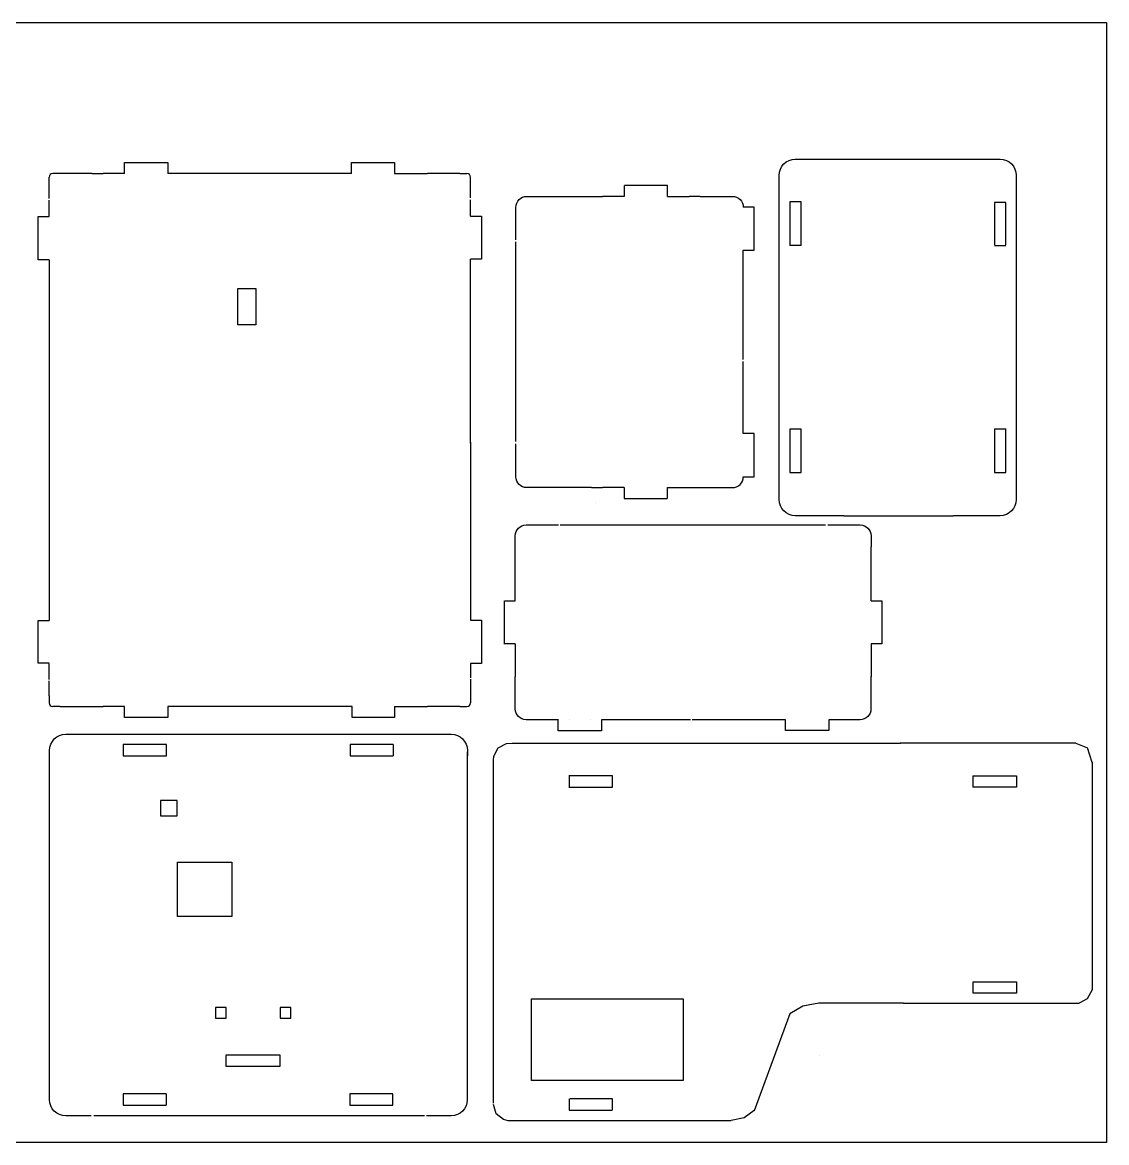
# Model space of a CAD drawing. Extents: x -729 to -216, y 209 to 519.
# Drawn here: x -515.9 to -215.6, y 208.9 to 519.1 of the extents above; entities that cross this region are included whole.
import ezdxf

# ---------------------------------------------------------------- set-up
doc = ezdxf.new("R2010")
doc.units = 0
doc.header["$MEASUREMENT"] = 0
doc.layers.get('0').update_dxf_attribs({"linetype": 'CONTINUOUS'})
doc.layers.add('LAYER_1', color=7, linetype='CONTINUOUS')

# ---------------------------------------------------------------- blocks, each defined once
blk = doc.blocks.new('BLOCK_2')
at = {"layer": 'LAYER_1', "color": 7}
blk.add_lwpolyline([(-222.37, -68.71), (-222.37, -56.7)], dxfattribs=at)
blk = doc.blocks.new('BLOCK_3')
at = {"layer": 'LAYER_1', "color": 7}
blk.add_lwpolyline([(-222.37, -56.7), (-225.52, -56.7)], dxfattribs=at)
blk = doc.blocks.new('BLOCK_4')
at = {"layer": 'LAYER_1', "color": 7}
blk.add_lwpolyline([(-225.52, -56.7), (-225.52, -68.71)], dxfattribs=at)
blk = doc.blocks.new('BLOCK_13')
at = {"layer": 'LAYER_1', "color": 7}
blk.add_lwpolyline([(-198.61, -68.79), (-195.46, -68.79)], dxfattribs=at)
blk = doc.blocks.new('BLOCK_18')
at = {"layer": 'LAYER_1', "color": 7}
blk.add_lwpolyline([(-225.52, -131.57), (-222.37, -131.57)], dxfattribs=at)
blk = doc.blocks.new('BLOCK_51')
at = {"layer": 'LAYER_1', "color": 7}
blk.add_lwpolyline([(-195.46, -68.58), (-195.46, -56.83)], dxfattribs=at)
blk = doc.blocks.new('BLOCK_52')
at = {"layer": 'LAYER_1', "color": 7}
blk.add_lwpolyline([(-195.46, -56.83), (-198.61, -56.83)], dxfattribs=at)
blk = doc.blocks.new('BLOCK_53')
at = {"layer": 'LAYER_1', "color": 7}
blk.add_lwpolyline([(-198.61, -56.83), (-198.61, -68.58)], dxfattribs=at)
blk = doc.blocks.new('BLOCK_74')
at = {"layer": 'LAYER_1', "color": 7}
blk.add_lwpolyline([(-225.52, -68.66), (-222.37, -68.66)], dxfattribs=at)
blk = doc.blocks.new('BLOCK_75')
at = {"layer": 'LAYER_1', "color": 7}
blk.add_lwpolyline([(-222.37, -131.58), (-222.37, -119.61)], dxfattribs=at)
blk = doc.blocks.new('BLOCK_76')
at = {"layer": 'LAYER_1', "color": 7}
blk.add_lwpolyline([(-222.37, -119.61), (-225.52, -119.61)], dxfattribs=at)
blk = doc.blocks.new('BLOCK_77')
at = {"layer": 'LAYER_1', "color": 7}
blk.add_lwpolyline([(-225.52, -119.61), (-225.52, -131.58)], dxfattribs=at)
blk = doc.blocks.new('BLOCK_94')
at = {"layer": 'LAYER_1', "color": 7}
blk.add_lwpolyline([(-195.46, -131.59), (-195.46, -119.54)], dxfattribs=at)
blk = doc.blocks.new('BLOCK_95')
at = {"layer": 'LAYER_1', "color": 7}
blk.add_lwpolyline([(-195.46, -119.62), (-198.61, -119.62)], dxfattribs=at)
blk = doc.blocks.new('BLOCK_96')
at = {"layer": 'LAYER_1', "color": 7}
blk.add_lwpolyline([(-198.61, -119.54), (-198.61, -131.59)], dxfattribs=at)
blk = doc.blocks.new('BLOCK_97')
at = {"layer": 'LAYER_1', "color": 7}
blk.add_lwpolyline([(-198.61, -131.59), (-195.46, -131.59)], dxfattribs=at)
blk = doc.blocks.new('BLOCK_114')
at = {"layer": 'LAYER_1', "color": 7}
blk.add_open_spline([(-210.34, -44.84), (-210.34, -44.84), (-197.03, -44.84), (-197.03, -44.84), (-194.56, -44.84), (-192.54, -46.86), (-192.54, -49.32), (-192.54, -49.32), (-192.54, -139.09), (-192.54, -139.09), (-192.54, -141.56), (-194.56, -143.58), (-197.03, -143.58), (-197.03, -143.58), (-209.93, -143.58), (-209.93, -143.58)], degree=3, knots=[0, 0, 0, 0, 1, 1, 1, 2, 2, 2, 3, 3, 3, 4, 4, 4, 5, 5, 5, 5], dxfattribs=at)
blk = doc.blocks.new('BLOCK_115')
at = {"layer": 'LAYER_1', "color": 7}
blk.add_open_spline([(-210.51, -143.58), (-210.51, -143.58), (-223.96, -143.58), (-223.96, -143.58), (-226.42, -143.58), (-228.44, -141.56), (-228.44, -139.09), (-228.44, -139.09), (-228.44, -49.32), (-228.44, -49.32), (-228.44, -46.86), (-226.42, -44.84), (-223.96, -44.84), (-223.96, -44.84), (-210.93, -44.84), (-210.93, -44.84)], degree=3, knots=[0, 0, 0, 0, 1, 1, 1, 2, 2, 2, 3, 3, 3, 4, 4, 4, 5, 5, 5, 5], dxfattribs=at)
blk = doc.blocks.new('BLOCK_117')
at = {"layer": 'LAYER_1', "color": 7}
blk.add_lwpolyline([(-351.72, -146.66), (-351.72, -148.65)], dxfattribs=at)
blk = doc.blocks.new('BLOCK_138')
at = {"layer": 'LAYER_1', "color": 7}
blk.add_lwpolyline([(-348.73, -149.65), (-350.72, -149.65)], dxfattribs=at)
blk = doc.blocks.new('BLOCK_153')
at = {"layer": 'LAYER_1', "color": 7}
blk.add_lwpolyline([(-330.81, -51.07), (-336.79, -51.07)], dxfattribs=at)
blk = doc.blocks.new('BLOCK_190')
at = {"layer": 'LAYER_1', "color": 7}
blk.add_lwpolyline([(-339.77, -51.07), (-348.73, -51.07)], dxfattribs=at)
blk = doc.blocks.new('BLOCK_207')
at = {"layer": 'LAYER_1', "color": 7}
blk.add_lwpolyline([(-330.81, -149.65), (-336.79, -149.65)], dxfattribs=at)
blk = doc.blocks.new('BLOCK_208')
at = {"layer": 'LAYER_1', "color": 7}
blk.add_lwpolyline([(-348.73, -51.07), (-350.72, -51.07)], dxfattribs=at)
blk = doc.blocks.new('BLOCK_209')
at = {"layer": 'LAYER_1', "color": 7}
blk.add_open_spline([(-351.72, -148.65), (-351.72, -149.2), (-351.27, -149.65), (-350.72, -149.65)], degree=3, dxfattribs=at)
blk = doc.blocks.new('BLOCK_210')
at = {"layer": 'LAYER_1', "color": 7}
blk.add_open_spline([(-350.72, -51.07), (-351.27, -51.07), (-351.72, -51.52), (-351.72, -52.07)], degree=3, dxfattribs=at)
blk = doc.blocks.new('BLOCK_233')
at = {"layer": 'LAYER_1', "color": 7}
blk.add_lwpolyline([(-256.04, -149.65), (-254.05, -149.65)], dxfattribs=at)
blk = doc.blocks.new('BLOCK_249')
at = {"layer": 'LAYER_1', "color": 7}
blk.add_lwpolyline([(-267.76, -149.65), (-318.87, -149.65)], dxfattribs=at)
blk = doc.blocks.new('BLOCK_275')
at = {"layer": 'LAYER_1', "color": 7}
blk.add_lwpolyline([(-268, -51.07), (-318.86, -51.07)], dxfattribs=at)
blk = doc.blocks.new('BLOCK_292')
at = {"layer": 'LAYER_1', "color": 7}
blk.add_lwpolyline([(-256.04, -51.07), (-254.05, -51.07)], dxfattribs=at)
blk = doc.blocks.new('BLOCK_317')
at = {"layer": 'LAYER_1', "color": 7}
blk.add_lwpolyline([(-237.96, -149.65), (-235.97, -149.65)], dxfattribs=at)
blk = doc.blocks.new('BLOCK_337')
at = {"layer": 'LAYER_1', "color": 7}
blk.add_lwpolyline([(-237.96, -149.65), (-246.92, -149.65)], dxfattribs=at)
blk = doc.blocks.new('BLOCK_345')
at = {"layer": 'LAYER_1', "color": 7}
blk.add_lwpolyline([(-237.96, -51.07), (-246.92, -51.07)], dxfattribs=at)
blk = doc.blocks.new('BLOCK_362')
at = {"layer": 'LAYER_1', "color": 7}
blk.add_lwpolyline([(-237.96, -51.07), (-235.97, -51.07)], dxfattribs=at)
blk = doc.blocks.new('BLOCK_363')
at = {"layer": 'LAYER_1', "color": 7}
blk.add_open_spline([(-235.97, -149.65), (-235.42, -149.65), (-234.98, -149.2), (-234.98, -148.65)], degree=3, dxfattribs=at)
blk = doc.blocks.new('BLOCK_364')
at = {"layer": 'LAYER_1', "color": 7}
blk.add_open_spline([(-234.98, -52.07), (-234.98, -51.52), (-235.42, -51.07), (-235.97, -51.07)], degree=3, dxfattribs=at)
blk = doc.blocks.new('BLOCK_413')
at = {"layer": 'LAYER_1', "color": 7}
blk.add_lwpolyline([(-254.05, -149.65), (-246.92, -149.65)], dxfattribs=at)
blk = doc.blocks.new('BLOCK_414')
at = {"layer": 'LAYER_1', "color": 7}
blk.add_lwpolyline([(-254.05, -51.07), (-246.92, -51.07)], dxfattribs=at)
blk = doc.blocks.new('BLOCK_417')
at = {"layer": 'LAYER_1', "color": 7}
blk.add_lwpolyline([(-351.68, -142.16), (-351.68, -137.7)], dxfattribs=at)
blk = doc.blocks.new('BLOCK_418')
at = {"layer": 'LAYER_1', "color": 7}
blk.add_lwpolyline([(-351.72, -146.66), (-351.72, -142.57)], dxfattribs=at)
blk = doc.blocks.new('BLOCK_450')
at = {"layer": 'LAYER_1', "color": 7}
blk.add_lwpolyline([(-351.72, -54.06), (-351.72, -52.07)], dxfattribs=at)
blk = doc.blocks.new('BLOCK_451')
at = {"layer": 'LAYER_1', "color": 7}
blk.add_lwpolyline([(-351.72, -58.03), (-351.72, -54.06)], dxfattribs=at)
blk = doc.blocks.new('BLOCK_452')
at = {"layer": 'LAYER_1', "color": 7}
blk.add_lwpolyline([(-351.72, -63.02), (-351.72, -58.47)], dxfattribs=at)
blk = doc.blocks.new('BLOCK_453')
at = {"layer": 'LAYER_1', "color": 7}
blk.add_lwpolyline([(-234.98, -54.06), (-234.98, -52.07)], dxfattribs=at)
blk = doc.blocks.new('BLOCK_454')
at = {"layer": 'LAYER_1', "color": 7}
blk.add_lwpolyline([(-234.98, -125.71), (-234.98, -74.76)], dxfattribs=at)
blk = doc.blocks.new('BLOCK_517')
at = {"layer": 'LAYER_1', "color": 7}
blk.add_lwpolyline([(-234.98, -146.66), (-234.98, -148.65)], dxfattribs=at)
blk = doc.blocks.new('BLOCK_518')
at = {"layer": 'LAYER_1', "color": 7}
blk.add_lwpolyline([(-234.98, -142.11), (-234.98, -146.66)], dxfattribs=at)
blk = doc.blocks.new('BLOCK_519')
at = {"layer": 'LAYER_1', "color": 7}
blk.add_lwpolyline([(-234.98, -137.7), (-234.98, -141.67)], dxfattribs=at)
blk = doc.blocks.new('BLOCK_552')
at = {"layer": 'LAYER_1', "color": 7}
blk.add_lwpolyline([(-318.87, -149.65), (-318.87, -152.65), (-330.81, -152.65), (-330.81, -149.65)], dxfattribs=at)
blk = doc.blocks.new('BLOCK_553')
at = {"layer": 'LAYER_1', "color": 7}
blk.add_lwpolyline([(-256.01, -149.65), (-256.01, -152.65), (-267.76, -152.65), (-267.76, -149.65)], dxfattribs=at)
blk = doc.blocks.new('BLOCK_554')
at = {"layer": 'LAYER_1', "color": 7}
blk.add_lwpolyline([(-234.98, -62.85), (-231.98, -62.85), (-231.98, -74.76), (-234.98, -74.76)], dxfattribs=at)
blk = doc.blocks.new('BLOCK_555')
at = {"layer": 'LAYER_1', "color": 7}
blk.add_lwpolyline([(-234.98, -125.71), (-231.98, -125.71), (-231.98, -137.75), (-234.98, -137.75)], dxfattribs=at)
blk = doc.blocks.new('BLOCK_556')
at = {"layer": 'LAYER_1', "color": 7}
blk.add_lwpolyline([(-348.73, -149.65), (-339.85, -149.65)], dxfattribs=at)
blk = doc.blocks.new('BLOCK_557')
at = {"layer": 'LAYER_1', "color": 7}
blk.add_lwpolyline([(-268, -51.07), (-268, -48.07), (-256.01, -48.07), (-256.01, -51.07)], dxfattribs=at)
blk = doc.blocks.new('BLOCK_558')
at = {"layer": 'LAYER_1', "color": 7}
blk.add_lwpolyline([(-330.81, -51.07), (-330.81, -48.07), (-318.86, -48.07), (-318.86, -51.07)], dxfattribs=at)
blk = doc.blocks.new('BLOCK_559')
at = {"layer": 'LAYER_1', "color": 7}
blk.add_lwpolyline([(-351.72, -137.66), (-354.72, -137.66), (-354.72, -125.79), (-351.72, -125.79)], dxfattribs=at)
blk = doc.blocks.new('BLOCK_560')
at = {"layer": 'LAYER_1', "color": 7}
blk.add_lwpolyline([(-351.72, -75.01), (-354.72, -75.01), (-354.72, -63.02), (-351.72, -63.02)], dxfattribs=at)
blk = doc.blocks.new('BLOCK_561')
at = {"layer": 'LAYER_1', "color": 7}
blk.add_lwpolyline([(-351.72, -75.01), (-351.72, -125.79)], dxfattribs=at)
blk = doc.blocks.new('BLOCK_562')
at = {"layer": 'LAYER_1', "color": 7}
blk.add_lwpolyline([(-234.98, -57.85), (-234.98, -54.06)], dxfattribs=at)
blk = doc.blocks.new('BLOCK_563')
at = {"layer": 'LAYER_1', "color": 7}
blk.add_lwpolyline([(-234.98, -62.85), (-234.98, -58.38)], dxfattribs=at)
blk = doc.blocks.new('BLOCK_656')
at = {"layer": 'LAYER_1', "color": 7}
blk.add_lwpolyline([(-378.47, -47.05), (-378.47, -47.05)], dxfattribs=at)
blk = doc.blocks.new('BLOCK_954')
at = {"layer": 'LAYER_1', "color": 7}
blk.add_lwpolyline([(-386.44, -134.78), (-386.44, -131.79)], dxfattribs=at)
blk = doc.blocks.new('BLOCK_955')
at = {"layer": 'LAYER_1', "color": 7}
blk.add_lwpolyline([(-398.43, -131.79), (-398.43, -134.78)], dxfattribs=at)
blk = doc.blocks.new('BLOCK_956')
at = {"layer": 'LAYER_1', "color": 7}
blk.add_lwpolyline([(-398.43, -134.78), (-386.49, -134.78)], dxfattribs=at)
blk = doc.blocks.new('BLOCK_957')
at = {"layer": 'LAYER_1', "color": 7}
blk.add_lwpolyline([(-398.41, -48.16), (-398.41, -51.16)], dxfattribs=at)
blk = doc.blocks.new('BLOCK_958')
at = {"layer": 'LAYER_1', "color": 7}
blk.add_lwpolyline([(-386.41, -51.16), (-386.41, -48.16)], dxfattribs=at)
blk = doc.blocks.new('BLOCK_959')
at = {"layer": 'LAYER_1', "color": 7}
blk.add_lwpolyline([(-386.41, -48.16), (-398.35, -48.16)], dxfattribs=at)
blk = doc.blocks.new('BLOCK_1057')
at = {"layer": 'LAYER_1', "color": 7}
blk.add_lwpolyline([(-386.4, -51.16), (-380.42, -51.16)], dxfattribs=at)
blk = doc.blocks.new('BLOCK_1076')
at = {"layer": 'LAYER_1', "color": 7}
blk.add_lwpolyline([(-386.4, -131.79), (-380.42, -131.79)], dxfattribs=at)
blk = doc.blocks.new('BLOCK_1093')
at = {"layer": 'LAYER_1', "color": 7}
blk.add_lwpolyline([(-398.43, -131.79), (-404.48, -131.79)], dxfattribs=at)
blk = doc.blocks.new('BLOCK_1106')
at = {"layer": 'LAYER_1', "color": 7}
blk.add_lwpolyline([(-377.43, -51.16), (-380.42, -51.16)], dxfattribs=at)
blk = doc.blocks.new('BLOCK_1107')
at = {"layer": 'LAYER_1', "color": 7}
blk.add_lwpolyline([(-377.43, -131.79), (-380.42, -131.79)], dxfattribs=at)
blk = doc.blocks.new('BLOCK_1186')
at = {"layer": 'LAYER_1', "color": 7}
blk.add_lwpolyline([(-398.41, -51.16), (-407.46, -51.16)], dxfattribs=at)
blk = doc.blocks.new('BLOCK_1187')
at = {"layer": 'LAYER_1', "color": 7}
blk.add_lwpolyline([(-419.37, -86.6), (-419.37, -116.87)], dxfattribs=at)
blk = doc.blocks.new('BLOCK_1188')
at = {"layer": 'LAYER_1', "color": 7}
blk.add_lwpolyline([(-419.38, -66.12), (-419.37, -86.07)], dxfattribs=at)
blk = doc.blocks.new('BLOCK_1237')
at = {"layer": 'LAYER_1', "color": 7}
blk.add_open_spline([(-356.47, -119.8), (-356.47, -119.8), (-356.47, -128.79), (-356.47, -128.79), (-356.47, -130.44), (-357.82, -131.79), (-359.47, -131.79), (-359.47, -131.79), (-377.43, -131.79), (-377.43, -131.79)], degree=3, knots=[0, 0, 0, 0, 1, 1, 1, 2, 2, 2, 3, 3, 3, 3], dxfattribs=at)
blk = doc.blocks.new('BLOCK_1238')
at = {"layer": 'LAYER_1', "color": 7}
blk.add_lwpolyline([(-356.47, -63.93), (-356.47, -119.18)], dxfattribs=at)
blk = doc.blocks.new('BLOCK_1239')
at = {"layer": 'LAYER_1', "color": 7}
blk.add_open_spline([(-377.43, -51.16), (-377.43, -51.16), (-359.47, -51.16), (-359.47, -51.16), (-357.82, -51.16), (-356.47, -52.51), (-356.47, -54.16), (-356.47, -54.16), (-356.47, -63.32), (-356.47, -63.32)], degree=3, knots=[0, 0, 0, 0, 1, 1, 1, 2, 2, 2, 3, 3, 3, 3], dxfattribs=at)
blk = doc.blocks.new('BLOCK_1273')
at = {"layer": 'LAYER_1', "color": 7}
blk.add_lwpolyline([(-419.41, -54.15), (-422.4, -54.15)], dxfattribs=at)
blk = doc.blocks.new('BLOCK_1274')
at = {"layer": 'LAYER_1', "color": 7}
blk.add_lwpolyline([(-422.4, -54.15), (-422.4, -66.12)], dxfattribs=at)
blk = doc.blocks.new('BLOCK_1275')
at = {"layer": 'LAYER_1', "color": 7}
blk.add_lwpolyline([(-422.4, -66.12), (-419.41, -66.12)], dxfattribs=at)
blk = doc.blocks.new('BLOCK_1276')
at = {"layer": 'LAYER_1', "color": 7}
blk.add_lwpolyline([(-419.41, -116.87), (-422.4, -116.87)], dxfattribs=at)
blk = doc.blocks.new('BLOCK_1277')
at = {"layer": 'LAYER_1', "color": 7}
blk.add_lwpolyline([(-422.4, -116.87), (-422.4, -128.84)], dxfattribs=at)
blk = doc.blocks.new('BLOCK_1278')
at = {"layer": 'LAYER_1', "color": 7}
blk.add_lwpolyline([(-422.4, -128.84), (-419.41, -128.84)], dxfattribs=at)
blk = doc.blocks.new('BLOCK_1279')
at = {"layer": 'LAYER_1', "color": 7}
blk.add_open_spline([(-407.46, -51.16), (-407.46, -51.16), (-416.41, -51.16), (-416.41, -51.16), (-418.06, -51.16), (-419.41, -52.51), (-419.41, -54.16)], degree=3, knots=[0, 0, 0, 0, 1, 1, 1, 2, 2, 2, 2], dxfattribs=at)
blk = doc.blocks.new('BLOCK_1280')
at = {"layer": 'LAYER_1', "color": 7}
blk.add_open_spline([(-407.46, -131.79), (-407.46, -131.79), (-416.41, -131.79), (-416.41, -131.79), (-418.06, -131.79), (-419.41, -130.44), (-419.41, -128.79)], degree=3, knots=[0, 0, 0, 0, 1, 1, 1, 2, 2, 2, 2], dxfattribs=at)
blk = doc.blocks.new('BLOCK_1285')
at = {"layer": 'LAYER_1', "color": 7}
blk.add_lwpolyline([(-339.85, -149.65), (-336.79, -149.65)], dxfattribs=at)
blk = doc.blocks.new('BLOCK_1286')
at = {"layer": 'LAYER_1', "color": 7}
blk.add_lwpolyline([(-339.77, -51.07), (-336.79, -51.07)], dxfattribs=at)
blk = doc.blocks.new('BLOCK_1287')
at = {"layer": 'LAYER_1', "color": 7}
blk.add_lwpolyline([(-407.46, -131.79), (-404.48, -131.79)], dxfattribs=at)
blk = doc.blocks.new('BLOCK_1585')
at = {"layer": 'LAYER_1', "color": 7}
blk.add_lwpolyline([(-317.95, 11.35), (-409.55, 11.35)], dxfattribs=at)
blk = doc.blocks.new('BLOCK_1586')
at = {"layer": 'LAYER_1', "color": 7}
blk.add_open_spline([(-306.09, 58.91), (-306.09, 58.91), (-306.09, 15.84), (-306.09, 15.84), (-306.09, 13.37), (-308.11, 11.35), (-310.58, 11.35), (-310.58, 11.35), (-317.42, 11.35), (-317.42, 11.35)], degree=3, knots=[0, 0, 0, 0, 1, 1, 1, 2, 2, 2, 3, 3, 3, 3], dxfattribs=at)
blk = doc.blocks.new('BLOCK_1587')
at = {"layer": 'LAYER_1', "color": 7}
blk.add_open_spline([(-421.81, 59.19), (-421.81, 59.19), (-421.81, 60.73), (-421.81, 60.73), (-421.81, 63.2), (-419.79, 65.22), (-417.33, 65.22), (-417.33, 65.22), (-310.58, 65.22), (-310.58, 65.22), (-308.11, 65.22), (-306.09, 63.2), (-306.09, 60.73), (-306.09, 60.73), (-306.09, 59.21), (-306.09, 59.21)], degree=3, knots=[0, 0, 0, 0, 1, 1, 1, 2, 2, 2, 3, 3, 3, 4, 4, 4, 5, 5, 5, 5], dxfattribs=at)
blk = doc.blocks.new('BLOCK_1588')
at = {"layer": 'LAYER_1', "color": 7}
blk.add_open_spline([(-410.25, 11.35), (-410.25, 11.35), (-417.33, 11.35), (-417.33, 11.35), (-419.79, 11.35), (-421.81, 13.37), (-421.81, 15.84), (-421.81, 15.84), (-421.81, 58.72), (-421.81, 58.72)], degree=3, knots=[0, 0, 0, 0, 1, 1, 1, 2, 2, 2, 3, 3, 3, 3], dxfattribs=at)
blk = doc.blocks.new('BLOCK_1309')
at = {"layer": 'LAYER_1', "color": 7}
blk.add_lwpolyline([(-389.37, 62.31), (-401.38, 62.31)], dxfattribs=at)
blk = doc.blocks.new('BLOCK_1310')
at = {"layer": 'LAYER_1', "color": 7}
blk.add_lwpolyline([(-401.38, 62.31), (-401.38, 59.16)], dxfattribs=at)
blk = doc.blocks.new('BLOCK_1311')
at = {"layer": 'LAYER_1', "color": 7}
blk.add_lwpolyline([(-401.38, 59.16), (-389.37, 59.16)], dxfattribs=at)
blk = doc.blocks.new('BLOCK_1320')
at = {"layer": 'LAYER_1', "color": 7}
blk.add_lwpolyline([(-389.41, 59.16), (-389.41, 62.31)], dxfattribs=at)
blk = doc.blocks.new('BLOCK_1357')
at = {"layer": 'LAYER_1', "color": 7}
blk.add_lwpolyline([(-326.62, 62.31), (-338.54, 62.31)], dxfattribs=at)
blk = doc.blocks.new('BLOCK_1358')
at = {"layer": 'LAYER_1', "color": 7}
blk.add_lwpolyline([(-338.54, 62.31), (-338.54, 59.16)], dxfattribs=at)
blk = doc.blocks.new('BLOCK_1359')
at = {"layer": 'LAYER_1', "color": 7}
blk.add_lwpolyline([(-338.54, 59.16), (-326.62, 59.16)], dxfattribs=at)
blk = doc.blocks.new('BLOCK_1416')
at = {"layer": 'LAYER_1', "color": 7}
blk.add_lwpolyline([(-389.5, 17.41), (-401.36, 17.41)], dxfattribs=at)
blk = doc.blocks.new('BLOCK_1417')
at = {"layer": 'LAYER_1', "color": 7}
blk.add_lwpolyline([(-401.36, 17.41), (-401.36, 14.26)], dxfattribs=at)
blk = doc.blocks.new('BLOCK_1418')
at = {"layer": 'LAYER_1', "color": 7}
blk.add_lwpolyline([(-401.36, 14.26), (-389.5, 14.26)], dxfattribs=at)
blk = doc.blocks.new('BLOCK_1419')
at = {"layer": 'LAYER_1', "color": 7}
blk.add_lwpolyline([(-389.39, 14.26), (-389.39, 17.41)], dxfattribs=at)
blk = doc.blocks.new('BLOCK_1432')
at = {"layer": 'LAYER_1', "color": 7}
blk.add_lwpolyline([(-326.69, 17.41), (-338.65, 17.41)], dxfattribs=at)
blk = doc.blocks.new('BLOCK_1433')
at = {"layer": 'LAYER_1', "color": 7}
blk.add_lwpolyline([(-338.65, 17.41), (-338.65, 14.26)], dxfattribs=at)
blk = doc.blocks.new('BLOCK_1434')
at = {"layer": 'LAYER_1', "color": 7}
blk.add_lwpolyline([(-338.65, 14.26), (-326.69, 14.26)], dxfattribs=at)
blk = doc.blocks.new('BLOCK_1467')
at = {"layer": 'LAYER_1', "color": 7}
blk.add_lwpolyline([(-371.43, 32.3), (-371.43, 35.29)], dxfattribs=at)
blk = doc.blocks.new('BLOCK_1468')
at = {"layer": 'LAYER_1', "color": 7}
blk.add_lwpolyline([(-371.43, 35.29), (-374.42, 35.29)], dxfattribs=at)
blk = doc.blocks.new('BLOCK_1469')
at = {"layer": 'LAYER_1', "color": 7}
blk.add_lwpolyline([(-374.42, 35.29), (-374.42, 32.3)], dxfattribs=at)
blk = doc.blocks.new('BLOCK_1470')
at = {"layer": 'LAYER_1', "color": 7}
blk.add_lwpolyline([(-374.42, 32.3), (-371.43, 32.3)], dxfattribs=at)
blk = doc.blocks.new('BLOCK_1475')
at = {"layer": 'LAYER_1', "color": 7}
blk.add_lwpolyline([(-353.48, 32.3), (-353.48, 35.29)], dxfattribs=at)
blk = doc.blocks.new('BLOCK_1476')
at = {"layer": 'LAYER_1', "color": 7}
blk.add_lwpolyline([(-353.48, 35.29), (-356.47, 35.29)], dxfattribs=at)
blk = doc.blocks.new('BLOCK_1477')
at = {"layer": 'LAYER_1', "color": 7}
blk.add_lwpolyline([(-356.47, 35.29), (-356.47, 32.3)], dxfattribs=at)
blk = doc.blocks.new('BLOCK_1478')
at = {"layer": 'LAYER_1', "color": 7}
blk.add_lwpolyline([(-356.47, 32.3), (-353.48, 32.3)], dxfattribs=at)
blk = doc.blocks.new('BLOCK_1559')
at = {"layer": 'LAYER_1', "color": 7}
blk.add_lwpolyline([(-326.57, 59.16), (-326.57, 62.31)], dxfattribs=at)
blk = doc.blocks.new('BLOCK_1560')
at = {"layer": 'LAYER_1', "color": 7}
blk.add_lwpolyline([(-326.68, 14.26), (-326.68, 17.41)], dxfattribs=at)
blk = doc.blocks.new('BLOCK_1288')
for p, q in [((-306.08, 56.01), (-306.08, 112.12)), ((-421.81, 58.46), (-421.81, 110.99)), ((-386.36, 66.57), (-386.36, 81.57)), ((-386.35, 81.57), (-371.35, 81.57)), ((-371.35, 81.57), (-371.35, 66.57)), ((-371.35, 66.57), (-386.35, 66.57)), ((-357.96, 28.13), (-372.96, 28.13)), ((-372.96, 28.11), (-372.96, 25.13)), ((-357.96, 25.13), (-357.96, 28.13)), ((-372.94, 25.13), (-357.96, 25.13))]:
    blk.add_line(p, q)
blk.add_lwpolyline([(-386.43, 98.66), (-391.07, 98.66), (-391.07, 94.47), (-386.43, 94.47)], close=True)
at = {"layer": 'LAYER_1'}
for name, p in [('BLOCK_1587', (0.01, 51.81)), ('BLOCK_1309', (0, 51.87)), ('BLOCK_1310', (0, 51.87)), ('BLOCK_1320', (0, 51.87)), ('BLOCK_1357', (0, 51.87)), ('BLOCK_1358', (0, 51.87)), ('BLOCK_1559', (0, 51.87)), ('BLOCK_1311', (0, 51.87)), ('BLOCK_1359', (0, 51.87)), ('BLOCK_1588', (0, 0)), ('BLOCK_1586', (0, 0)), ('BLOCK_1468', (-1.46, 6.1)), ('BLOCK_1469', (-1.46, 6.1)), ('BLOCK_1467', (-1.46, 6.1)), ('BLOCK_1476', (-1.46, 6.1)), ('BLOCK_1477', (-1.46, 6.1)), ('BLOCK_1475', (-1.46, 6.1)), ('BLOCK_1470', (-1.46, 6.1)), ('BLOCK_1478', (-1.46, 6.1)), ('BLOCK_1416', (-0.01, 0.07)), ('BLOCK_1417', (-0.01, 0.07)), ('BLOCK_1419', (-0.01, 0.07)), ('BLOCK_1432', (-0.01, 0.07)), ('BLOCK_1433', (-0.01, 0.07)), ('BLOCK_1560', (-0.01, 0.07)), ('BLOCK_1418', (-0.01, 0.07)), ('BLOCK_1434', (-0.01, 0.07)), ('BLOCK_1585', (0, 0))]:
    blk.add_blockref(name, p, dxfattribs=at)
blk = doc.blocks.new('BLOCK_1805')
at = {"layer": 'LAYER_1', "color": 7}
blk.add_lwpolyline([(-300.43, 33.43), (-300.43, 31.44)], dxfattribs=at)
blk = doc.blocks.new('BLOCK_1843')
at = {"layer": 'LAYER_1', "color": 7}
blk.add_lwpolyline([(-300.43, 45.38), (-300.43, 60.31)], dxfattribs=at)
blk = doc.blocks.new('BLOCK_1871')
at = {"layer": 'LAYER_1', "color": 7}
blk.add_lwpolyline([(-201.88, 60.31), (-201.88, 60.31)], dxfattribs=at)
blk = doc.blocks.new('BLOCK_1872')
at = {"layer": 'LAYER_1', "color": 7}
blk.add_lwpolyline([(-201.88, 63.29), (-201.88, 63.29)], dxfattribs=at)
blk = doc.blocks.new('BLOCK_1873')
at = {"layer": 'LAYER_1', "color": 7}
blk.add_lwpolyline([(-201.88, 60.31), (-201.88, 60.31)], dxfattribs=at)
blk = doc.blocks.new('BLOCK_1874')
at = {"layer": 'LAYER_1', "color": 7}
blk.add_lwpolyline([(-201.88, 63.29), (-201.88, 63.29)], dxfattribs=at)
blk = doc.blocks.new('BLOCK_1875')
at = {"layer": 'LAYER_1', "color": 7}
blk.add_lwpolyline([(-201.88, 45.38), (-201.88, 45.38)], dxfattribs=at)
blk = doc.blocks.new('BLOCK_1876')
at = {"layer": 'LAYER_1', "color": 7}
blk.add_lwpolyline([(-201.88, 33.43), (-201.88, 33.43)], dxfattribs=at)
blk = doc.blocks.new('BLOCK_1877')
at = {"layer": 'LAYER_1', "color": 7}
blk.add_lwpolyline([(-201.88, 45.38), (-201.88, 60.31)], dxfattribs=at)
blk = doc.blocks.new('BLOCK_1894')
at = {"layer": 'LAYER_1', "color": 7}
blk.add_lwpolyline([(-300.43, 33.43), (-300.43, 33.43)], dxfattribs=at)
blk = doc.blocks.new('BLOCK_1895')
at = {"layer": 'LAYER_1', "color": 7}
blk.add_lwpolyline([(-300.43, 45.38), (-300.43, 45.38)], dxfattribs=at)
blk = doc.blocks.new('BLOCK_1896')
at = {"layer": 'LAYER_1', "color": 7}
blk.add_lwpolyline([(-300.43, 63.29), (-300.43, 63.29)], dxfattribs=at)
blk = doc.blocks.new('BLOCK_1897')
at = {"layer": 'LAYER_1', "color": 7}
blk.add_lwpolyline([(-300.43, 63.29), (-300.43, 63.29)], dxfattribs=at)
blk = doc.blocks.new('BLOCK_1898')
at = {"layer": 'LAYER_1', "color": 7}
blk.add_lwpolyline([(-300.43, 60.31), (-300.43, 60.31)], dxfattribs=at)
blk = doc.blocks.new('BLOCK_1945')
at = {"layer": 'LAYER_1', "color": 7}
blk.add_lwpolyline([(-300.43, 15.36), (-300.43, 15.36)], dxfattribs=at)
blk = doc.blocks.new('BLOCK_1946')
at = {"layer": 'LAYER_1', "color": 7}
blk.add_lwpolyline([(-300.43, 18.34), (-300.43, 18.34)], dxfattribs=at)
blk = doc.blocks.new('BLOCK_1967')
at = {"layer": 'LAYER_1', "color": 7}
blk.add_lwpolyline([(-300.43, 31.44), (-300.43, 24.32)], dxfattribs=at)
blk = doc.blocks.new('BLOCK_1968')
at = {"layer": 'LAYER_1', "color": 7}
blk.add_lwpolyline([(-201.88, 33.43), (-201.88, 24.32)], dxfattribs=at)
blk = doc.blocks.new('BLOCK_1993')
at = {"layer": 'LAYER_1', "color": 7}
blk.add_lwpolyline([(-285.5, 12.37), (-285.5, 12.37)], dxfattribs=at)
blk = doc.blocks.new('BLOCK_1994')
at = {"layer": 'LAYER_1', "color": 7}
blk.add_lwpolyline([(-288.48, 12.37), (-288.48, 12.37)], dxfattribs=at)
blk = doc.blocks.new('BLOCK_1995')
at = {"layer": 'LAYER_1', "color": 7}
blk.add_lwpolyline([(-279.53, 12.37), (-279.53, 12.37)], dxfattribs=at)
blk = doc.blocks.new('BLOCK_1996')
at = {"layer": 'LAYER_1', "color": 7}
blk.add_lwpolyline([(-297.44, 12.37), (-297.44, 12.37)], dxfattribs=at)
blk = doc.blocks.new('BLOCK_1997')
at = {"layer": 'LAYER_1', "color": 7}
blk.add_lwpolyline([(-294.46, 12.37), (-294.46, 12.37)], dxfattribs=at)
blk = doc.blocks.new('BLOCK_2002')
at = {"layer": 'LAYER_1', "color": 7}
blk.add_open_spline([(-213.83, 66.34), (-213.83, 66.34), (-204.88, 66.34), (-204.88, 66.34), (-203.23, 66.34), (-201.88, 64.99), (-201.88, 63.34), (-201.88, 63.34), (-201.88, 60.31), (-201.88, 60.31)], degree=3, knots=[0, 0, 0, 0, 1, 1, 1, 2, 2, 2, 3, 3, 3, 3], dxfattribs=at)
blk = doc.blocks.new('BLOCK_2003')
at = {"layer": 'LAYER_1', "color": 7}
blk.add_lwpolyline([(-287.95, 66.34), (-214.54, 66.34)], dxfattribs=at)
blk = doc.blocks.new('BLOCK_2004')
at = {"layer": 'LAYER_1', "color": 7}
blk.add_open_spline([(-300.43, 60.31), (-300.43, 60.31), (-300.43, 63.34), (-300.43, 63.34), (-300.43, 64.99), (-299.08, 66.34), (-297.43, 66.34), (-297.43, 66.34), (-288.44, 66.34), (-288.44, 66.34)], degree=3, knots=[0, 0, 0, 0, 1, 1, 1, 2, 2, 2, 3, 3, 3, 3], dxfattribs=at)
blk = doc.blocks.new('BLOCK_2005')
at = {"layer": 'LAYER_1', "color": 7}
blk.add_lwpolyline([(-201.88, 45.38), (-198.88, 45.38)], dxfattribs=at)
blk = doc.blocks.new('BLOCK_2006')
at = {"layer": 'LAYER_1', "color": 7}
blk.add_lwpolyline([(-198.88, 45.38), (-198.88, 33.39)], dxfattribs=at)
blk = doc.blocks.new('BLOCK_2007')
at = {"layer": 'LAYER_1', "color": 7}
blk.add_lwpolyline([(-198.88, 33.39), (-201.88, 33.39)], dxfattribs=at)
blk = doc.blocks.new('BLOCK_2008')
at = {"layer": 'LAYER_1', "color": 7}
blk.add_lwpolyline([(-300.43, 33.39), (-303.42, 33.39)], dxfattribs=at)
blk = doc.blocks.new('BLOCK_2009')
at = {"layer": 'LAYER_1', "color": 7}
blk.add_lwpolyline([(-303.42, 33.38), (-303.42, 45.38)], dxfattribs=at)
blk = doc.blocks.new('BLOCK_2010')
at = {"layer": 'LAYER_1', "color": 7}
blk.add_lwpolyline([(-303.42, 45.38), (-300.43, 45.38)], dxfattribs=at)
blk = doc.blocks.new('BLOCK_2011')
at = {"layer": 'LAYER_1', "color": 7}
blk.add_lwpolyline([(-276.55, 12.37), (-276.55, 9.37)], dxfattribs=at)
blk = doc.blocks.new('BLOCK_2012')
at = {"layer": 'LAYER_1', "color": 7}
blk.add_lwpolyline([(-276.54, 9.37), (-288.53, 9.37)], dxfattribs=at)
blk = doc.blocks.new('BLOCK_2013')
at = {"layer": 'LAYER_1', "color": 7}
blk.add_lwpolyline([(-288.53, 9.37), (-288.53, 12.37)], dxfattribs=at)
blk = doc.blocks.new('BLOCK_2014')
at = {"layer": 'LAYER_1', "color": 7}
blk.add_lwpolyline([(-213.58, 12.41), (-213.58, 9.42)], dxfattribs=at)
blk = doc.blocks.new('BLOCK_2015')
at = {"layer": 'LAYER_1', "color": 7}
blk.add_lwpolyline([(-213.58, 9.42), (-225.57, 9.42)], dxfattribs=at)
blk = doc.blocks.new('BLOCK_2016')
at = {"layer": 'LAYER_1', "color": 7}
blk.add_lwpolyline([(-225.57, 9.42), (-225.57, 12.41)], dxfattribs=at)
blk = doc.blocks.new('BLOCK_2017')
at = {"layer": 'LAYER_1', "color": 7}
blk.add_open_spline([(-288.49, 12.41), (-288.49, 12.41), (-297.43, 12.41), (-297.43, 12.41), (-299.08, 12.41), (-300.43, 13.76), (-300.43, 15.41), (-300.43, 15.41), (-300.43, 24.32), (-300.43, 24.32)], degree=3, knots=[0, 0, 0, 0, 1, 1, 1, 2, 2, 2, 3, 3, 3, 3], dxfattribs=at)
blk = doc.blocks.new('BLOCK_2018')
at = {"layer": 'LAYER_1', "color": 7}
blk.add_open_spline([(-201.92, 24.35), (-201.92, 24.35), (-201.92, 15.41), (-201.92, 15.41), (-201.92, 13.76), (-203.27, 12.41), (-204.92, 12.41), (-204.92, 12.41), (-213.58, 12.41), (-213.58, 12.41)], degree=3, knots=[0, 0, 0, 0, 1, 1, 1, 2, 2, 2, 3, 3, 3, 3], dxfattribs=at)
blk = doc.blocks.new('BLOCK_2019')
at = {"layer": 'LAYER_1', "color": 7}
blk.add_lwpolyline([(-251.93, 12.41), (-276.55, 12.41)], dxfattribs=at)
blk = doc.blocks.new('BLOCK_2020')
at = {"layer": 'LAYER_1', "color": 7}
blk.add_lwpolyline([(-225.57, 12.41), (-251.46, 12.41)], dxfattribs=at)
blk = doc.blocks.new('BLOCK_1770')
at = {"layer": 'LAYER_1'}
for name in ['BLOCK_2004', 'BLOCK_2003', 'BLOCK_2002', 'BLOCK_1896', 'BLOCK_1897', 'BLOCK_1872', 'BLOCK_1874', 'BLOCK_1843', 'BLOCK_1898', 'BLOCK_1871', 'BLOCK_1873', 'BLOCK_1877', 'BLOCK_2009', 'BLOCK_2010', 'BLOCK_1895', 'BLOCK_1875', 'BLOCK_2005', 'BLOCK_2006', 'BLOCK_2008', 'BLOCK_1805', 'BLOCK_1894', 'BLOCK_1967', 'BLOCK_1876', 'BLOCK_1968', 'BLOCK_2007', 'BLOCK_2017', 'BLOCK_2018', 'BLOCK_1946', 'BLOCK_1945', 'BLOCK_2019', 'BLOCK_2020', 'BLOCK_2016', 'BLOCK_2014', 'BLOCK_1996', 'BLOCK_1997', 'BLOCK_2013', 'BLOCK_2012', 'BLOCK_1994', 'BLOCK_1993', 'BLOCK_1995', 'BLOCK_2011', 'BLOCK_2015']:
    blk.add_blockref(name, (0, 0), dxfattribs=at)
blk = doc.blocks.new('BLOCK_608')
at = {"layer": 'LAYER_1', "color": 7}
blk.add_lwpolyline([(-401.3, -44.13), (-389.43, -44.13)], dxfattribs=at)
blk = doc.blocks.new('BLOCK_609')
at = {"layer": 'LAYER_1', "color": 7}
blk.add_lwpolyline([(-389.44, -44.13), (-389.44, -40.98)], dxfattribs=at)
blk = doc.blocks.new('BLOCK_610')
at = {"layer": 'LAYER_1', "color": 7}
blk.add_lwpolyline([(-389.43, -40.98), (-401.3, -40.98)], dxfattribs=at)
blk = doc.blocks.new('BLOCK_615')
at = {"layer": 'LAYER_1', "color": 7}
blk.add_lwpolyline([(-401.42, -40.98), (-401.42, -44.13)], dxfattribs=at)
blk = doc.blocks.new('BLOCK_657')
at = {"layer": 'LAYER_1', "color": 7}
blk.add_lwpolyline([(-332.14, -29.09), (-332.14, -29.09)], dxfattribs=at)
blk = doc.blocks.new('BLOCK_682')
at = {"layer": 'LAYER_1', "color": 7}
blk.add_lwpolyline([(-401.51, 0.81), (-389.43, 0.81)], dxfattribs=at)
blk = doc.blocks.new('BLOCK_683')
at = {"layer": 'LAYER_1', "color": 7}
blk.add_lwpolyline([(-389.44, 0.81), (-389.44, 3.96)], dxfattribs=at)
blk = doc.blocks.new('BLOCK_684')
at = {"layer": 'LAYER_1', "color": 7}
blk.add_lwpolyline([(-389.43, 3.96), (-401.51, 3.96)], dxfattribs=at)
blk = doc.blocks.new('BLOCK_685')
at = {"layer": 'LAYER_1', "color": 7}
blk.add_lwpolyline([(-401.42, 3.96), (-401.42, 0.81)], dxfattribs=at)
blk = doc.blocks.new('BLOCK_725')
at = {"layer": 'LAYER_1', "color": 7}
blk.add_lwpolyline([(-338.21, -26.16), (-338.21, -23.01)], dxfattribs=at)
blk = doc.blocks.new('BLOCK_732')
at = {"layer": 'LAYER_1', "color": 7}
blk.add_lwpolyline([(-338.21, -23.01), (-326.22, -23.01)], dxfattribs=at)
blk = doc.blocks.new('BLOCK_737')
at = {"layer": 'LAYER_1', "color": 7}
blk.add_lwpolyline([(-326.22, -26.16), (-338.21, -26.16)], dxfattribs=at)
blk = doc.blocks.new('BLOCK_740')
at = {"layer": 'LAYER_1', "color": 7}
blk.add_lwpolyline([(-326.22, -23.01), (-326.22, -26.16)], dxfattribs=at)
blk = doc.blocks.new('BLOCK_748')
at = {"layer": 'LAYER_1', "color": 7}
blk.add_lwpolyline([(-338.21, 0.81), (-338.21, 3.97)], dxfattribs=at)
blk = doc.blocks.new('BLOCK_749')
at = {"layer": 'LAYER_1', "color": 7}
blk.add_lwpolyline([(-338.32, 3.97), (-326.22, 3.97)], dxfattribs=at)
blk = doc.blocks.new('BLOCK_750')
at = {"layer": 'LAYER_1', "color": 7}
blk.add_lwpolyline([(-326.22, 3.97), (-326.22, 0.81)], dxfattribs=at)
blk = doc.blocks.new('BLOCK_751')
at = {"layer": 'LAYER_1', "color": 7}
blk.add_lwpolyline([(-326.22, 0.81), (-338.32, 0.81)], dxfattribs=at)
blk = doc.blocks.new('BLOCK_756')
at = {"layer": 'LAYER_1', "color": 7}
blk.add_lwpolyline([(-369.9, -35.92), (-411.85, -35.92), (-411.85, -13.24), (-369.9, -13.24), (-369.9, -35.92)], dxfattribs=at)

msp = doc.modelspace()

# ---------------------------------------------------------------- linework, layer by layer
for p, q in [((-288.82, 481.24), (-258.09, 481.24)), ((-508.55, 453.32), (-508.55, 353.52)), ((-391.81, 402.91), (-391.81, 353.61)), ((-288.41, 382.5), (-258.05, 382.5)), ((-381.86, 319.44), (-380.24, 319.53)), ((-380.24, 319.53), (-272.76, 319.53)), ((-224.17, 319.53), (-272.78, 319.53)), ((-224.13, 319.53), (-220.92, 318.21)), ((-385.36, 315.95), (-384.15, 318.23)), ((-384.15, 318.23), (-381.86, 319.44)), ((-219.63, 314.19), (-220.93, 318.22)), ((-385.46, 314.82), (-385.36, 315.95)), ((-385.46, 219.81), (-385.46, 314.82)), ((-219.63, 314.25), (-219.63, 252.45)), ((-219.63, 251.23), (-220.99, 248.72)), ((-219.62, 252.43), (-219.62, 251.22)), ((-220.99, 248.72), (-223.23, 247.51)), ((-299.77, 246.69), (-303.35, 244.59)), ((-295.37, 247.51), (-299.77, 246.69)), ((-271.86, 247.51), (-295.37, 247.51)), ((-271.86, 247.51), (-223.25, 247.51)), ((-303.35, 244.59), (-313.22, 217.74)), ((-384.71, 216.94), (-385.46, 219.45)), ((-313.22, 217.85), (-316.06, 215.81)), ((-382.7, 215.31), (-384.71, 216.94)), ((-381.39, 214.96), (-382.7, 215.31)), ((-319.61, 214.96), (-381.39, 214.96)), ((-316.06, 215.81), (-319.61, 215.02))]:
    msp.add_line(p, q)
for points in [[(-215.63, 208.94), (-729.22, 208.94), (-729.22, 519.1), (-215.63, 519.1)], [(-456.3, 445.44), (-451.3, 445.44), (-451.3, 435.4), (-456.3, 435.4)]]:
    msp.add_lwpolyline(points, close=True)

# ---------------------------------------------------------------- block references
at = {"layer": 'LAYER_1'}
for name, p in [('BLOCK_115', (-77.89, 526.08)), ('BLOCK_114', (-48.11, 526.08)), ('BLOCK_558', (-156.82, 528.34)), ('BLOCK_557', (-156.82, 528.34)), ('BLOCK_210', (-156.82, 528.34)), ('BLOCK_450', (-156.82, 528.34)), ('BLOCK_208', (-156.82, 528.34)), ('BLOCK_190', (-156.82, 528.34)), ('BLOCK_1286', (-156.82, 528.34)), ('BLOCK_153', (-156.82, 528.34)), ('BLOCK_275', (-156.82, 528.34)), ('BLOCK_292', (-156.82, 528.34)), ('BLOCK_414', (-156.82, 528.34)), ('BLOCK_345', (-156.82, 528.34)), ('BLOCK_362', (-156.82, 528.34)), ('BLOCK_364', (-156.82, 528.34)), ('BLOCK_453', (-156.82, 528.34)), ('BLOCK_451', (-156.82, 528.34)), ('BLOCK_562', (-156.82, 528.34)), ('BLOCK_452', (-156.82, 528.34)), ('BLOCK_563', (-156.82, 528.34)), ('BLOCK_3', (-77.89, 526.08)), ('BLOCK_4', (-77.89, 526.08)), ('BLOCK_2', (-77.89, 526.08)), ('BLOCK_52', (-48.11, 526.08)), ('BLOCK_53', (-48.11, 526.08)), ('BLOCK_51', (-48.11, 526.08)), ('BLOCK_560', (-156.82, 528.34)), ('BLOCK_554', (-156.82, 528.34)), ('BLOCK_74', (-77.89, 526.08)), ('BLOCK_13', (-48.11, 526.08)), ('BLOCK_561', (-156.82, 528.34)), ('BLOCK_454', (-156.82, 528.34)), ('BLOCK_76', (-77.89, 526.08)), ('BLOCK_77', (-77.89, 526.08)), ('BLOCK_75', (-77.89, 526.08)), ('BLOCK_96', (-48.11, 526.08)), ('BLOCK_95', (-48.11, 526.08)), ('BLOCK_94', (-48.11, 526.08)), ('BLOCK_18', (-77.89, 526.08)), ('BLOCK_97', (-48.11, 526.08)), ('BLOCK_1770', (-78.99, 313.6)), ('BLOCK_555', (-156.82, 479.32)), ('BLOCK_559', (-156.82, 479.32)), ('BLOCK_417', (-156.82, 479.32)), ('BLOCK_519', (-156.82, 479.32)), ('BLOCK_418', (-156.82, 479.32)), ('BLOCK_518', (-156.82, 479.32)), ('BLOCK_117', (-156.82, 479.32)), ('BLOCK_517', (-156.82, 479.32)), ('BLOCK_209', (-156.82, 479.32)), ('BLOCK_138', (-156.82, 479.32)), ('BLOCK_556', (-156.82, 479.32)), ('BLOCK_1285', (-156.82, 479.32)), ('BLOCK_207', (-156.82, 479.32)), ('BLOCK_552', (-156.82, 479.32)), ('BLOCK_249', (-156.82, 479.32)), ('BLOCK_553', (-156.82, 479.32)), ('BLOCK_233', (-156.82, 479.32)), ('BLOCK_413', (-156.82, 479.32)), ('BLOCK_337', (-156.82, 479.32)), ('BLOCK_317', (-156.82, 479.32)), ('BLOCK_363', (-156.82, 479.32)), ('BLOCK_1288', (-86.61, 204.98)), ('BLOCK_684', (36.97, 306.53)), ('BLOCK_685', (36.97, 306.53)), ('BLOCK_683', (36.97, 306.53)), ('BLOCK_749', (85.6, 306.53)), ('BLOCK_748', (85.6, 306.53)), ('BLOCK_750', (85.6, 306.53)), ('BLOCK_682', (36.97, 306.53)), ('BLOCK_751', (85.6, 306.53)), ('BLOCK_725', (85.6, 276.49)), ('BLOCK_732', (85.6, 276.49)), ('BLOCK_740', (85.6, 276.49)), ('BLOCK_756', (36.97, 262.02)), ('BLOCK_737', (85.6, 276.49)), ('BLOCK_657', (36.97, 262.02)), ('BLOCK_615', (36.97, 262.02)), ('BLOCK_610', (36.97, 262.02)), ('BLOCK_609', (36.97, 262.02)), ('BLOCK_608', (36.85, 262.02))]:
    msp.add_blockref(name, p, dxfattribs=at)
at = {"layer": 'LAYER_1', "rotation": 180}
for name in ['BLOCK_954', 'BLOCK_956', 'BLOCK_955', 'BLOCK_1237', 'BLOCK_1107', 'BLOCK_1076', 'BLOCK_1093', 'BLOCK_1287', 'BLOCK_1280', 'BLOCK_1278', 'BLOCK_1277', 'BLOCK_1238', 'BLOCK_1187', 'BLOCK_1276', 'BLOCK_1188', 'BLOCK_1275', 'BLOCK_1274', 'BLOCK_1239', 'BLOCK_1279', 'BLOCK_1273', 'BLOCK_1106', 'BLOCK_1057', 'BLOCK_958', 'BLOCK_957', 'BLOCK_1186', 'BLOCK_656', 'BLOCK_959']:
    msp.add_blockref(name, (-735.69, 339.12), dxfattribs=at)

doc.saveas('drawing.dxf')
